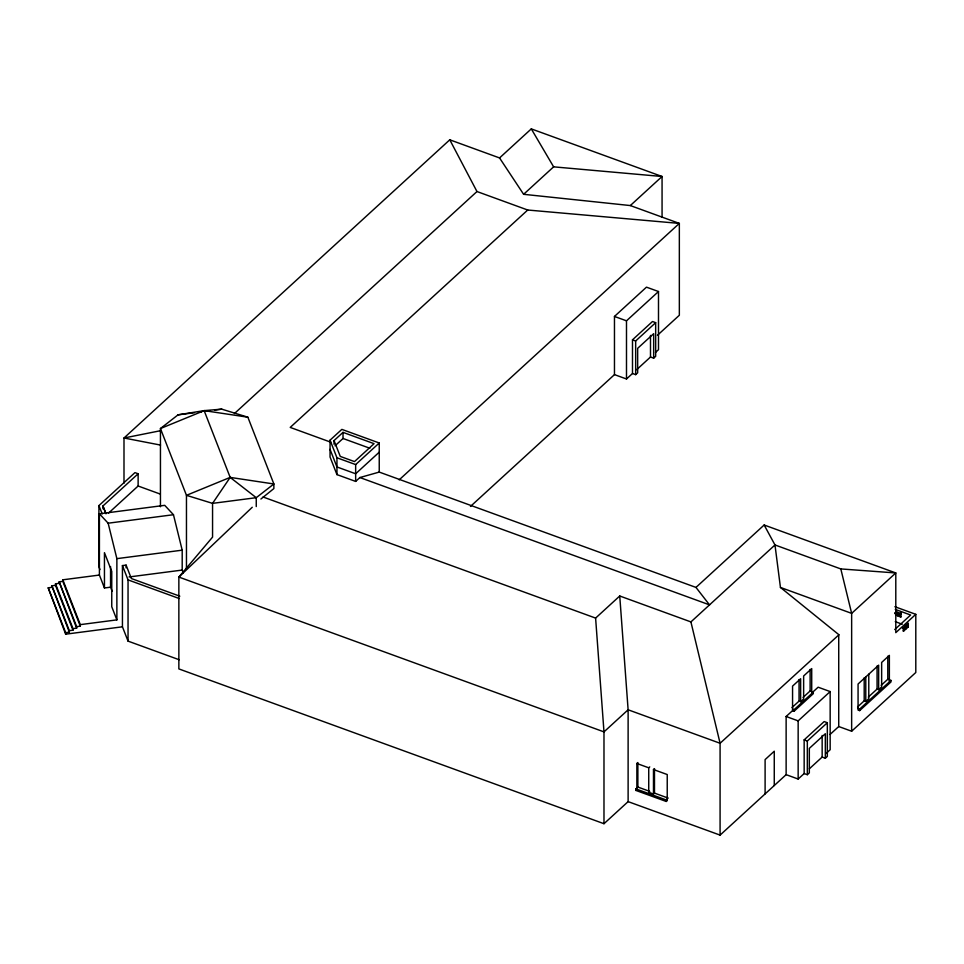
<?xml version="1.0" encoding="UTF-8"?>
<svg xmlns="http://www.w3.org/2000/svg" width="964" height="964" viewBox="0 0 964 964"><rect width="100%" height="100%" fill="white"/><g stroke="black" fill="none" stroke-linecap="round" stroke-linejoin="round"><path stroke-width="1.45" d="M857.586 706.913L864.202 700.864L864.202 677.812M864.202 700.864L865.78 701.443L865.78 676.957M868.781 674.21L868.781 698.695L865.78 701.443M868.299 697.117L877.059 689.091L877.059 666.04M877.059 689.091L878.65 689.67L878.65 665.172L858.068 684.018L858.068 710.034L859.659 710.613L890.953 681.97L890.953 680.439L887.784 679.283L881.168 685.332M904.461 628.793L903.461 631.239L905.461 629.408L902.352 628.022M908.305 626.564L907.305 625.949L908.305 623.503L908.305 626.564L906.184 625.793M160.446 506.751L160.446 428.546L178.063 414.833L204.151 410.628L230.167 477.397L212.562 503.365L212.562 537.117L178.858 577.062L178.858 668.908L603.982 823.714L628.118 801.626L628.118 709.781L619.744 595.993L690.911 621.913L720.084 743.268L720.084 835.113L628.118 801.626M252.255 507.257L178.858 577.062L603.982 731.881L628.118 709.781L720.084 743.268L838.945 634.77L780.442 587.438L774.984 544.961L764.151 525.006L695.972 587.413L379.238 472.083L359.885 477.542L355.656 481.422L336.954 474.613L330.049 457.008L330.049 440.174L341.846 429.378L379.238 442.994L379.238 472.083M260.895 499.039L273.872 488.567L273.872 483.976L247.856 417.195L221.768 409.158L204.151 410.628L160.446 428.546L186.462 495.327L186.462 569.013M657.436 335.303L679.343 315.252L679.343 223.407L630.323 205.561L523.621 194.306L499.557 157.939L449.778 139.804L123.995 438.005L123.995 483.169M100.003 569.591L98.918 566.832L98.918 505.606L134.96 472.613L138.129 473.77L138.129 486.013L108.426 513.21M138.129 473.77L102.919 505.992L102.919 508.715M499.557 157.939L531.297 128.887L662.063 176.496L662.063 217.153M234.397 413.58L476.975 191.535L527.718 210.019L679.343 223.407L399.168 479.855M523.621 194.306L553.625 166.844L662.063 176.496L630.323 205.561M527.718 210.019L290.212 427.413L330.676 442.151M334.05 440.572L343.015 432.366L374.068 443.669L354.487 461.599L340.268 456.418L334.05 440.572L334.05 444.247M335.05 445.778L343.015 438.487L343.015 432.366M355.656 481.422L355.656 464.588L379.238 442.994M379.238 452.176L355.656 473.77L336.954 466.962L330.049 449.357M614.466 374.61L614.466 316.445L646.47 287.152L658.496 291.526L658.496 349.691L655.496 352.438M470.456 506.449L614.478 374.622L626.492 378.985L626.492 320.819L658.496 291.526M626.492 378.985L632.492 373.502L632.492 339.822L652.495 321.518L655.665 322.663L655.665 356.343L653.664 358.174L650.495 357.017L636.626 369.718M632.492 373.502L635.662 374.647L635.662 340.979L655.665 322.663M635.662 374.647L637.662 372.827L637.662 348.329L653.664 333.689L653.664 358.174M603.982 823.714L603.982 731.881L595.607 618.093L619.744 595.993M690.911 621.913L774.984 544.961L840.813 568.929L895.797 572.953L895.797 632.649L915.8 614.333L894.869 606.718M636.867 787.974L636.867 763.476L637.867 762.56L637.867 787.058L635.866 788.889L635.866 790.42L666.232 801.47L667.233 800.554L667.233 774.538L653.484 769.537L653.484 794.023L648.736 792.288L648.736 767.802L649.736 766.886M653.484 769.537L654.484 768.621L654.484 793.107L653.484 794.023M635.866 790.42L636.867 789.504M648.736 792.288L649.736 791.372L637.867 787.058M666.232 801.47L667.233 799.023M791.986 707.576L799.048 701.117L799.048 679.584M803.06 697.442L810.121 690.971L810.121 669.45M799.048 701.117L800.638 701.684L803.639 698.948L803.639 675.981L811.712 668.594L811.712 691.549M720.084 835.113L786.13 774.658L786.13 716.493L792.565 710.613L792.565 686.115L800.638 678.728L800.638 701.684M811.712 693.08L818.135 687.199L830.161 691.574L830.161 749.739L826.16 753.402M792.565 710.613L794.143 711.191L794.143 709.661L813.303 692.128L810.121 690.971M897.315 615.526L898.906 614.574L897.315 612.465L897.315 615.526L899.316 613.694M899.171 614.405L900.762 613.453L897.58 612.309L899.171 614.405L901.171 612.586M794.143 711.191L813.303 693.658L813.303 692.128M894.749 629.552L910.631 615.008L895.279 609.417M786.13 774.658L798.156 779.033L798.156 720.867L830.161 691.574M908.136 626.962L906.136 628.793L907.136 626.347L908.136 626.962L906.015 626.202M798.156 779.033L804.157 773.55L804.157 739.87L824.16 721.566L827.329 722.711L827.329 756.391L825.329 758.222L822.159 757.065L809.362 768.79M804.157 773.55L807.326 774.707L807.326 741.027L827.329 722.711M878.65 689.67L881.65 686.922L881.65 662.437L889.362 655.375L889.362 681.391M830.052 734.46L838.728 726.531L838.728 634.686M859.659 710.613L859.659 709.082L890.953 680.439M838.728 726.531L851.646 731.23L915.8 672.498L915.8 614.333M807.326 774.707L809.326 772.875L809.326 748.377L825.329 733.737L825.329 758.222M894.941 612.875L896.532 611.923M230.167 477.397L186.462 495.327L212.562 503.365L256.255 497.689L273.872 483.976L230.167 477.397L256.255 497.689L256.255 506.558M160.663 430.679L123.995 438.005L160.53 445.079M178.063 414.833L194.439 412.713M198.753 412.146L201.633 411.773M205.947 411.218L210.26 410.652M214.574 410.098L221.768 409.158M112.125 591.197L110.559 587.184L104.449 587.98L99.413 575.05L99.413 513.824L164.724 505.341L173.46 514.716L182.196 550.167L182.196 570.073L183.256 572.809M99.413 513.824L108.149 523.199L173.46 514.716M99.413 575.05L62.829 579.81L80.301 624.636L116.873 619.876L116.873 558.65L182.196 550.167M179.208 659.75L128.043 641.12L122.44 626.805L122.44 565.579L126.091 565.109L131.357 578.533L179.81 596.186M59.178 581.81L62.829 581.34L80.301 626.166L76.638 626.636L59.178 581.81L76.638 628.166L72.987 628.636L55.514 583.81L59.178 583.341M51.863 585.823L55.514 585.341L72.987 630.167L69.324 630.649L51.863 585.823L69.324 632.179L65.66 632.649L48.2 587.823L51.863 587.353M129.043 576.966L182.196 570.073M48.2 587.823L65.66 634.179L122.44 626.805M204.151 410.628L247.856 417.195M614.466 316.445L626.492 320.819M632.492 339.822L635.662 340.979M764.151 525.006L895.797 572.953L851.646 613.369L851.646 731.23M895.279 621.672L902.256 624.214M905.184 625.178L907.305 625.949M903.352 628.636L905.461 629.408M780.442 587.438L851.646 613.369L840.813 568.929M343.015 438.487L369.839 448.248M330.049 440.174L336.954 457.779L355.656 464.588M359.885 477.542L709.528 604.874L695.972 587.413M858.068 708.504L859.659 709.082M263.052 496.99L595.607 618.093M792.565 709.082L794.143 709.661M786.13 716.493L798.156 720.867M138.129 486.013L160.169 494.038M804.157 739.87L807.326 741.027M636.867 763.476L648.736 767.802M122.44 565.579L128.043 579.882L179.208 598.524M654.484 793.107L668.233 798.108M635.866 788.889L666.232 799.939M894.941 613.381L896.532 615.49M531.297 128.887L553.625 166.844M449.778 139.804L476.975 191.535M105.582 512.764L102.919 505.992L105.98 513.8M98.918 505.606L102.172 513.872M116.873 619.876L111.752 606.718L111.752 571.411L104.449 552.673L104.449 587.98M108.149 523.199L116.873 558.65M887.784 656.231L887.784 679.283M822.159 735.46L822.159 757.065M774.261 785.527L774.261 751.221L765.103 759.608L765.103 793.914M650.495 335.412L650.495 357.017M336.954 457.779L336.954 474.613M128.043 579.882L128.043 641.12M126.091 565.109L126.091 567.832M110.559 566.591L110.559 587.184M80.301 624.636L80.301 626.166M76.638 626.636L76.638 628.166M72.987 628.636L72.987 630.167M69.324 630.649L69.324 632.179M65.66 632.649L65.66 634.179M62.829 579.81L62.829 581.34M55.514 583.81L55.514 585.341M904.304 628.685L903.304 631.131L903.304 628.07L904.304 628.685M905.461 625.841L904.461 628.287L903.461 627.672L905.461 625.841M905.63 625.937L904.63 628.383L905.63 628.998L905.63 625.937M906.967 626.251L905.967 628.697L905.967 625.636L906.967 626.251M908.136 623.395L907.136 625.841L906.136 625.226L908.136 623.395M896.797 612.273L895.207 613.225L896.797 615.333L896.797 612.273M899.171 614.924L897.58 615.876L900.762 617.032L899.171 614.924M901.015 613.815L899.436 614.767L901.015 616.876L901.015 613.815"/></g></svg>
